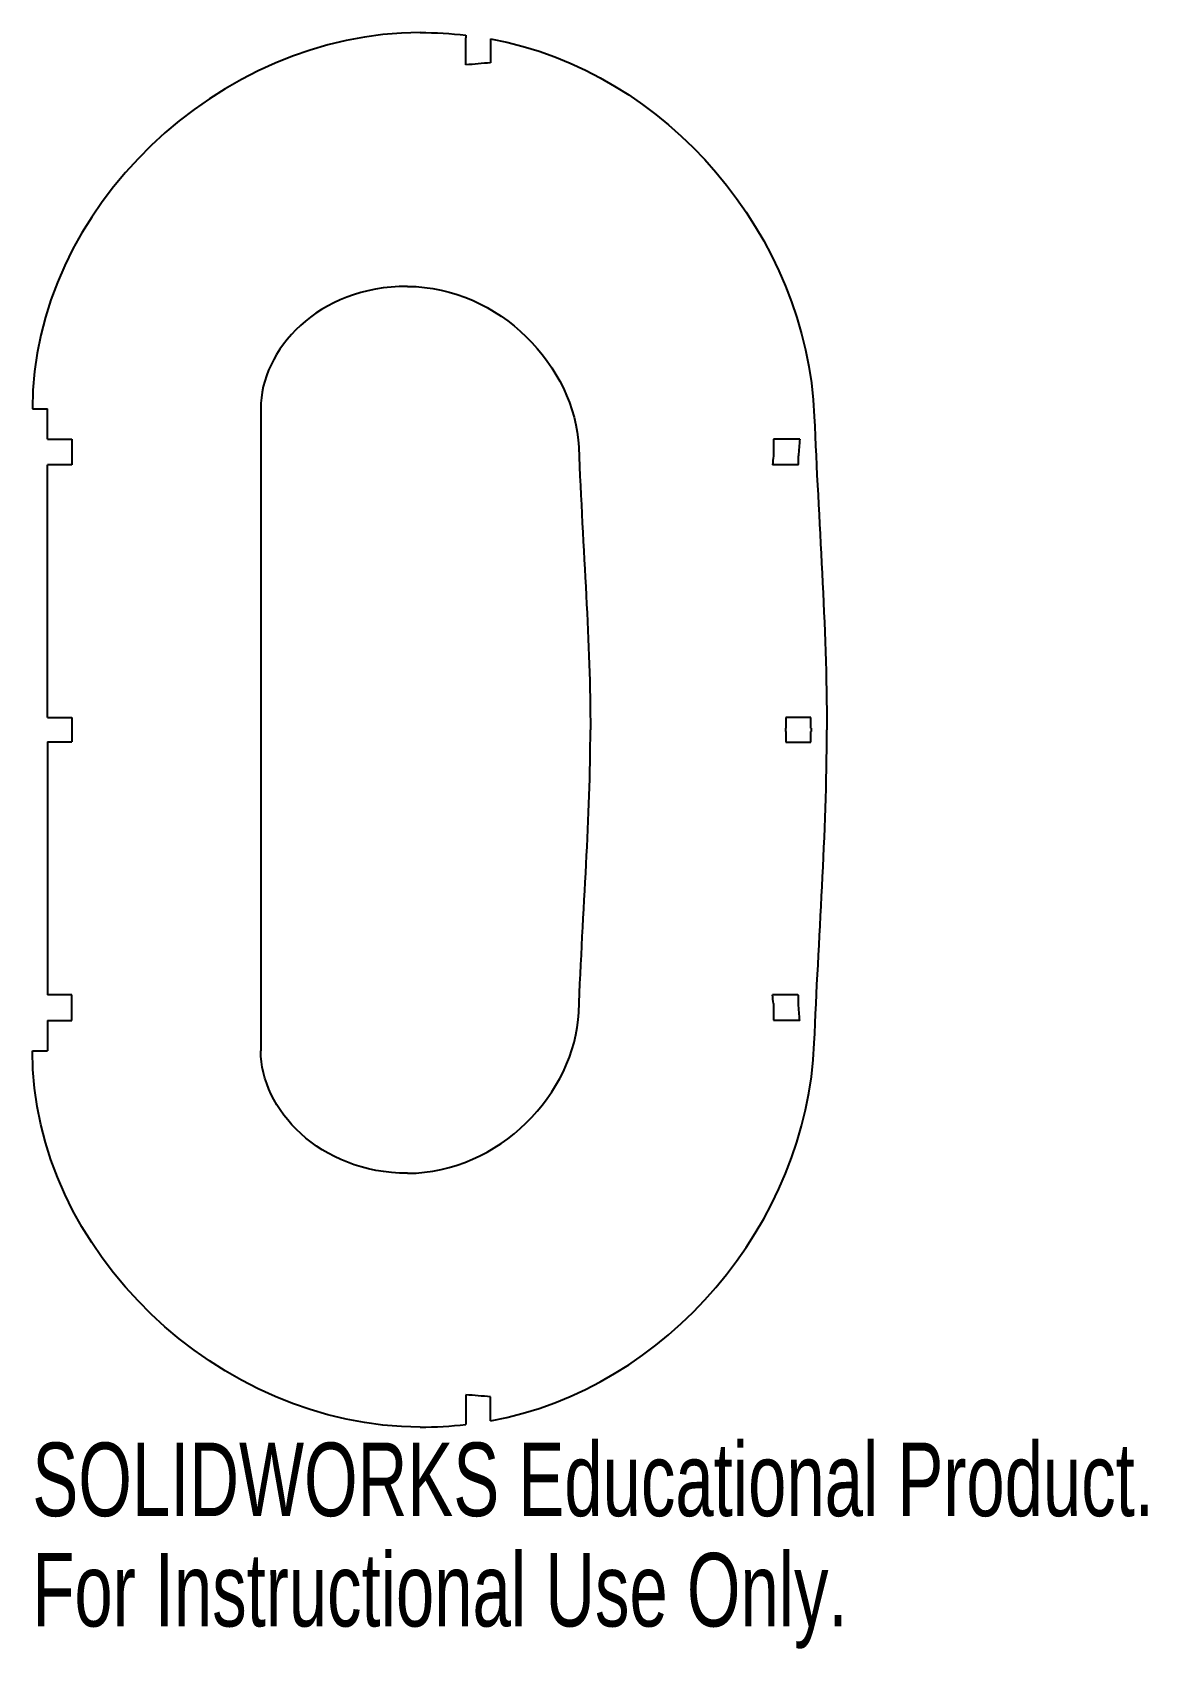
# Model space of a CAD drawing. Header units: millimetres. Extents: x 31 to 104, y -60 to 46.
import ezdxf

# ---------------------------------------------------------------- set-up
doc = ezdxf.new("R2010")
doc.units = ezdxf.units.MM
doc.styles.add('SLDTEXTSTYLE0', font='TXT', dxfattribs={"width": 0.7})

msp = doc.modelspace()

# ---------------------------------------------------------------- linework, layer by layer
at = {"color": 7, "linetype": 'Continuous', "lineweight": 25}
for p, q in [((59.25, 45.65), (59.25, 45.47)), ((30.77, 21.1), (31.77, 21.1)), ((31.77, 19.1), (31.77, 21.1)), ((45.77, 21.1), (45.77, -21.1)), ((31.77, 19.1), (33.37, 19.1)), ((33.37, 19.1), (33.37, 17.42)), ((79.45, 19.09), (79.45, 17.99)), ((79.53, 19.09), (79.45, 19.09)), ((33.37, 17.42), (31.77, 17.42)), ((31.77, 0.8), (31.77, 17.42)), ((81.06, 17.44), (81.1, 17.44)), ((81.1, 17.44), (81.1, 18)), ((31.77, 0.8), (33.37, 0.8)), ((33.37, 0.8), (33.37, -0.8)), ((80.27, 0.82), (80.27, 0.1)), ((81.92, 0.82), (80.27, 0.82)), ((80.27, -0.1), (80.27, 0.1)), ((81.92, 0.1), (81.92, 0.82)), ((81.93, 0.1), (81.93, -0.1)), ((31.77, -0.8), (33.37, -0.8)), ((31.77, -0.8), (31.77, -17.42)), ((80.27, -0.1), (80.27, -0.82)), ((80.27, -0.82), (81.92, -0.82)), ((81.92, -0.82), (81.92, -0.1)), ((33.37, -17.42), (31.77, -17.42)), ((33.37, -19.1), (33.37, -17.42)), ((79.45, -17.99), (79.45, -19.08)), ((81.1, -17.43), (81.05, -17.43)), ((81.1, -18), (81.1, -17.43)), ((31.77, -19.1), (33.37, -19.1)), ((31.77, -19.1), (31.77, -21.1)), ((79.45, -19.08), (79.53, -19.08)), ((30.77, -21.1), (31.77, -21.1)), ((59.25, -45.47), (59.25, -45.65))]:
    msp.add_line(p, q, dxfattribs=at)
for points in [[(56.25, 45.82), (43.1, 45.84), (30.77, 34.25), (30.77, 21.1)], [(56.25, 45.82), (57.25, 45.82), (58.25, 45.76), (59.25, 45.65)], [(59.25, 43.7), (59.25, 44.29), (59.25, 44.88), (59.25, 45.47)], [(60.87, 45.41), (72.47, 43.31), (81.66, 32.41), (82.14, 20.59)], [(60.87, 45.41), (60.87, 44.88), (60.87, 44.36), (60.87, 43.83)], [(60.87, 43.83), (60.33, 43.79), (59.79, 43.74), (59.25, 43.7)], [(55.42, 29.14), (49.52, 29.15), (45.77, 24.95), (45.77, 21.1)], [(55.42, 29.14), (61.44, 29.13), (66.44, 23.84), (66.66, 18.57)], [(82.14, 20.59), (82.41, 13.73), (82.96, 6.87), (82.96, 0)], [(66.66, 18.57), (66.94, 11.76), (67.43, 5.61), (67.43, 0)], [(79.53, 19.1), (79.53, 19.1), (79.53, 19.09), (79.53, 19.09)], [(81.18, 19.1), (80.63, 19.1), (80.08, 19.1), (79.53, 19.1)], [(81.18, 19.1), (81.15, 18.73), (81.13, 18.37), (81.1, 18)], [(79.45, 17.99), (79.43, 17.8), (79.42, 17.61), (79.4, 17.42)], [(81.05, 17.42), (80.5, 17.42), (79.95, 17.42), (79.4, 17.42)], [(81.06, 17.44), (81.05, 17.43), (81.05, 17.43), (81.05, 17.42)], [(80.27, 0.1), (80.27, 0.1), (80.27, 0.1), (80.27, 0.1)], [(81.92, 0.1), (81.93, 0.1), (81.93, 0.1), (81.93, 0.1)], [(66.66, -18.57), (66.94, -11.76), (67.43, -5.61), (67.43, 0)], [(80.27, -0.1), (80.27, -0.1), (80.27, -0.1), (80.27, -0.1)], [(81.92, -0.1), (81.93, -0.1), (81.93, -0.1), (81.93, -0.1)], [(82.14, -20.59), (82.41, -13.73), (82.96, -6.87), (82.96, 0)], [(79.45, -17.99), (79.43, -17.8), (79.42, -17.61), (79.4, -17.42)], [(81.05, -17.42), (80.5, -17.42), (79.95, -17.42), (79.4, -17.42)], [(81.05, -17.43), (81.05, -17.42), (81.05, -17.42), (81.05, -17.42)], [(81.18, -19.1), (81.15, -18.73), (81.13, -18.37), (81.1, -18)], [(55.42, -29.14), (61.44, -29.13), (66.44, -23.84), (66.66, -18.57)], [(79.53, -19.1), (79.53, -19.09), (79.53, -19.08), (79.53, -19.08)], [(81.18, -19.1), (80.63, -19.1), (80.08, -19.1), (79.53, -19.1)], [(56.25, -45.82), (43.1, -45.84), (30.77, -34.25), (30.77, -21.1)], [(55.42, -29.14), (49.62, -29.15), (45.77, -24.89), (45.77, -21.1)], [(60.87, -45.41), (72.47, -43.31), (81.66, -32.41), (82.14, -20.59)], [(59.25, -43.7), (59.25, -44.29), (59.25, -44.88), (59.25, -45.47)], [(60.87, -43.83), (60.33, -43.79), (59.79, -43.74), (59.25, -43.7)], [(60.87, -45.41), (60.87, -44.88), (60.87, -44.36), (60.87, -43.83)], [(56.25, -45.82), (57.25, -45.82), (58.25, -45.76), (59.25, -45.65)]]:
    msp.add_open_spline(points, degree=3, dxfattribs=at)

# ---------------------------------------------------------------- texts
at = {"color": 7, "linetype": 'Continuous', "char_height": 4.8336, "attachment_point": 1, "style": 'SLDTEXTSTYLE0'}
for s, insert in [('SOLIDWORKS Educational Product.', (30.77, -46.84)), ('For Instructional Use Only.', (30.77, -54.09))]:
    msp.add_mtext(s, dxfattribs=dict(at, insert=insert))

doc.saveas('drawing.dxf')
